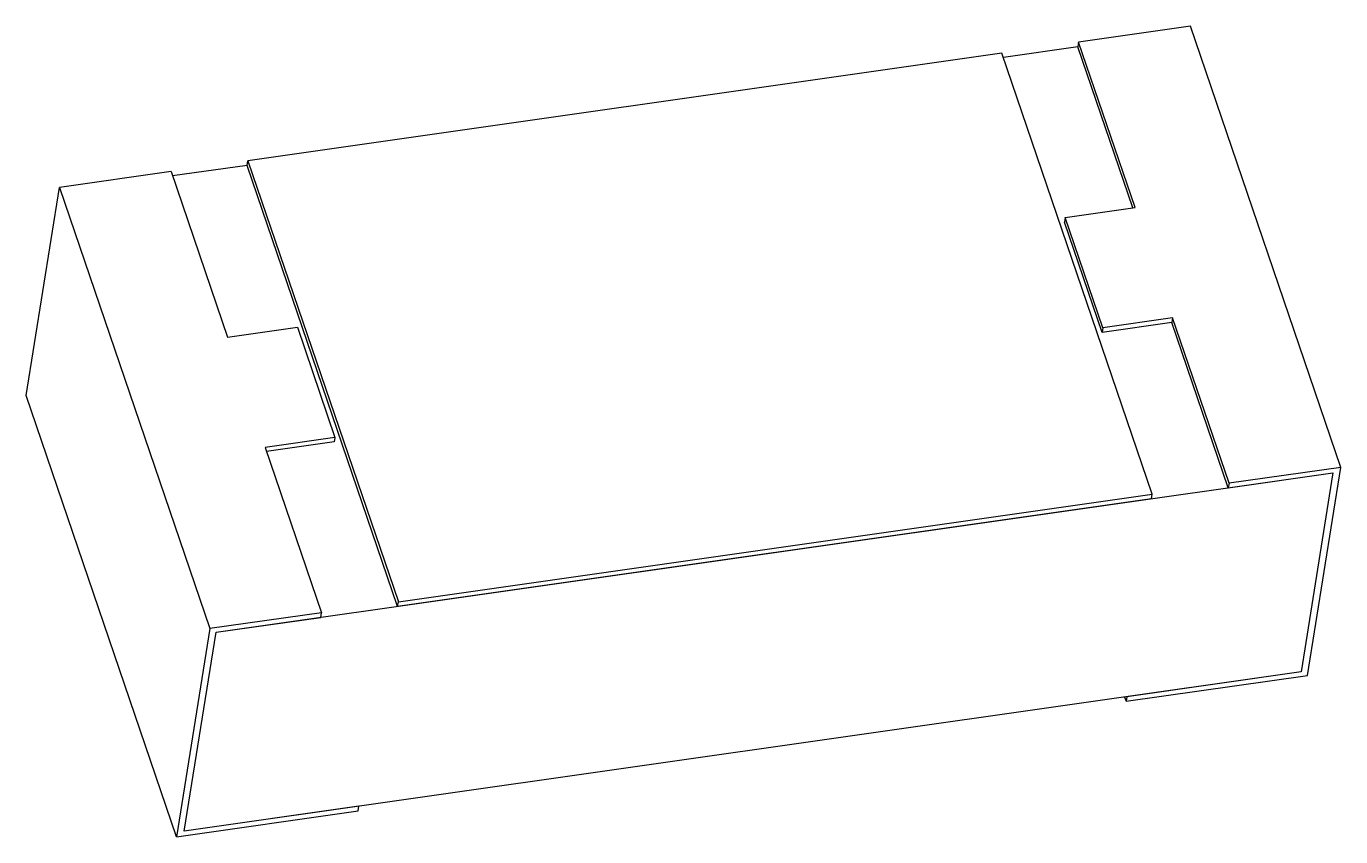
# Model space of a CAD drawing. Header units: millimetres. Extents: x 5 to 415, y 5 to 292.
# Drawn here: x 322.229 to 324.037, y 234.684 to 235.8 of the extents above; entities that cross this region are included whole.
import ezdxf

# ---------------------------------------------------------------- set-up
doc = ezdxf.new("R2010")
doc.units = ezdxf.units.MM

msp = doc.modelspace()

# ---------------------------------------------------------------- linework, layer by layer
at = {"color": 7, "linetype": 'Continuous', "lineweight": 25}
for p, q in [((323.8305, 235.7996), (323.6768, 235.7777)), ((324.0374, 235.1924), (323.8305, 235.7996)), ((323.5711, 235.7626), (322.5337, 235.6146)), ((323.7781, 235.1554), (323.5711, 235.7626)), ((323.6758, 235.7713), (323.5732, 235.7567)), ((323.6768, 235.7777), (323.6758, 235.7713)), ((323.7514, 235.5496), (323.6758, 235.7713)), ((323.7544, 235.55), (323.6768, 235.7777)), ((322.428, 235.5995), (322.2743, 235.5776)), ((322.428, 235.5995), (322.5056, 235.3718)), ((322.5327, 235.6082), (322.43, 235.5936)), ((322.5327, 235.6082), (322.5337, 235.6146)), ((322.7396, 235.001), (322.5327, 235.6082)), ((322.5337, 235.6146), (322.7406, 235.0074)), ((322.2286, 235.2912), (322.2743, 235.5776)), ((322.2743, 235.5776), (322.4812, 234.9704)), ((323.6583, 235.5363), (323.7544, 235.55)), ((323.6583, 235.5363), (323.6573, 235.5299)), ((323.7091, 235.3781), (323.6573, 235.5299)), ((323.7101, 235.3845), (323.6583, 235.5363)), ((322.5056, 235.3718), (322.6017, 235.3855)), ((322.6017, 235.3855), (322.6534, 235.2337)), ((323.8051, 235.3918), (323.7091, 235.3781)), ((323.7101, 235.3845), (323.7091, 235.3781)), ((323.8061, 235.3982), (323.7101, 235.3845)), ((323.8061, 235.3982), (323.8051, 235.3918)), ((323.8827, 235.1641), (323.8051, 235.3918)), ((323.8837, 235.1705), (323.8061, 235.3982)), ((322.4355, 234.684), (322.2286, 235.2912)), ((322.6534, 235.2337), (322.5573, 235.22)), ((322.5573, 235.22), (322.6349, 234.9923)), ((322.6524, 235.2274), (322.5593, 235.2141)), ((322.6534, 235.2337), (322.6524, 235.2274)), ((322.4898, 234.9654), (324.0268, 235.1847)), ((323.8827, 235.1641), (324.0268, 235.1847)), ((324.0374, 235.1924), (323.8837, 235.1705)), ((324.0268, 235.1847), (323.9831, 234.911)), ((323.9917, 234.906), (324.0374, 235.1924)), ((323.8837, 235.1705), (323.8827, 235.1641)), ((323.777, 235.1491), (322.7396, 235.001)), ((322.7406, 235.0074), (323.7781, 235.1554)), ((323.777, 235.1491), (323.7781, 235.1554)), ((322.7396, 235.001), (322.7406, 235.0074)), ((322.6349, 234.9923), (322.4812, 234.9704)), ((322.4898, 234.9654), (322.6339, 234.9859)), ((322.6339, 234.9859), (322.6349, 234.9923)), ((322.4812, 234.9704), (322.4355, 234.684)), ((322.4461, 234.6917), (322.4898, 234.9654)), ((323.9831, 234.911), (322.4461, 234.6917)), ((323.9831, 234.911), (323.743, 234.8767)), ((323.742, 234.8704), (323.9917, 234.906)), ((323.74, 234.8763), (323.742, 234.8704)), ((323.743, 234.8767), (323.742, 234.8704)), ((322.4355, 234.684), (322.6853, 234.7196)), ((322.6863, 234.726), (322.4461, 234.6917)), ((322.6853, 234.7196), (322.6863, 234.726))]:
    msp.add_line(p, q, dxfattribs=at)

doc.saveas('drawing.dxf')
